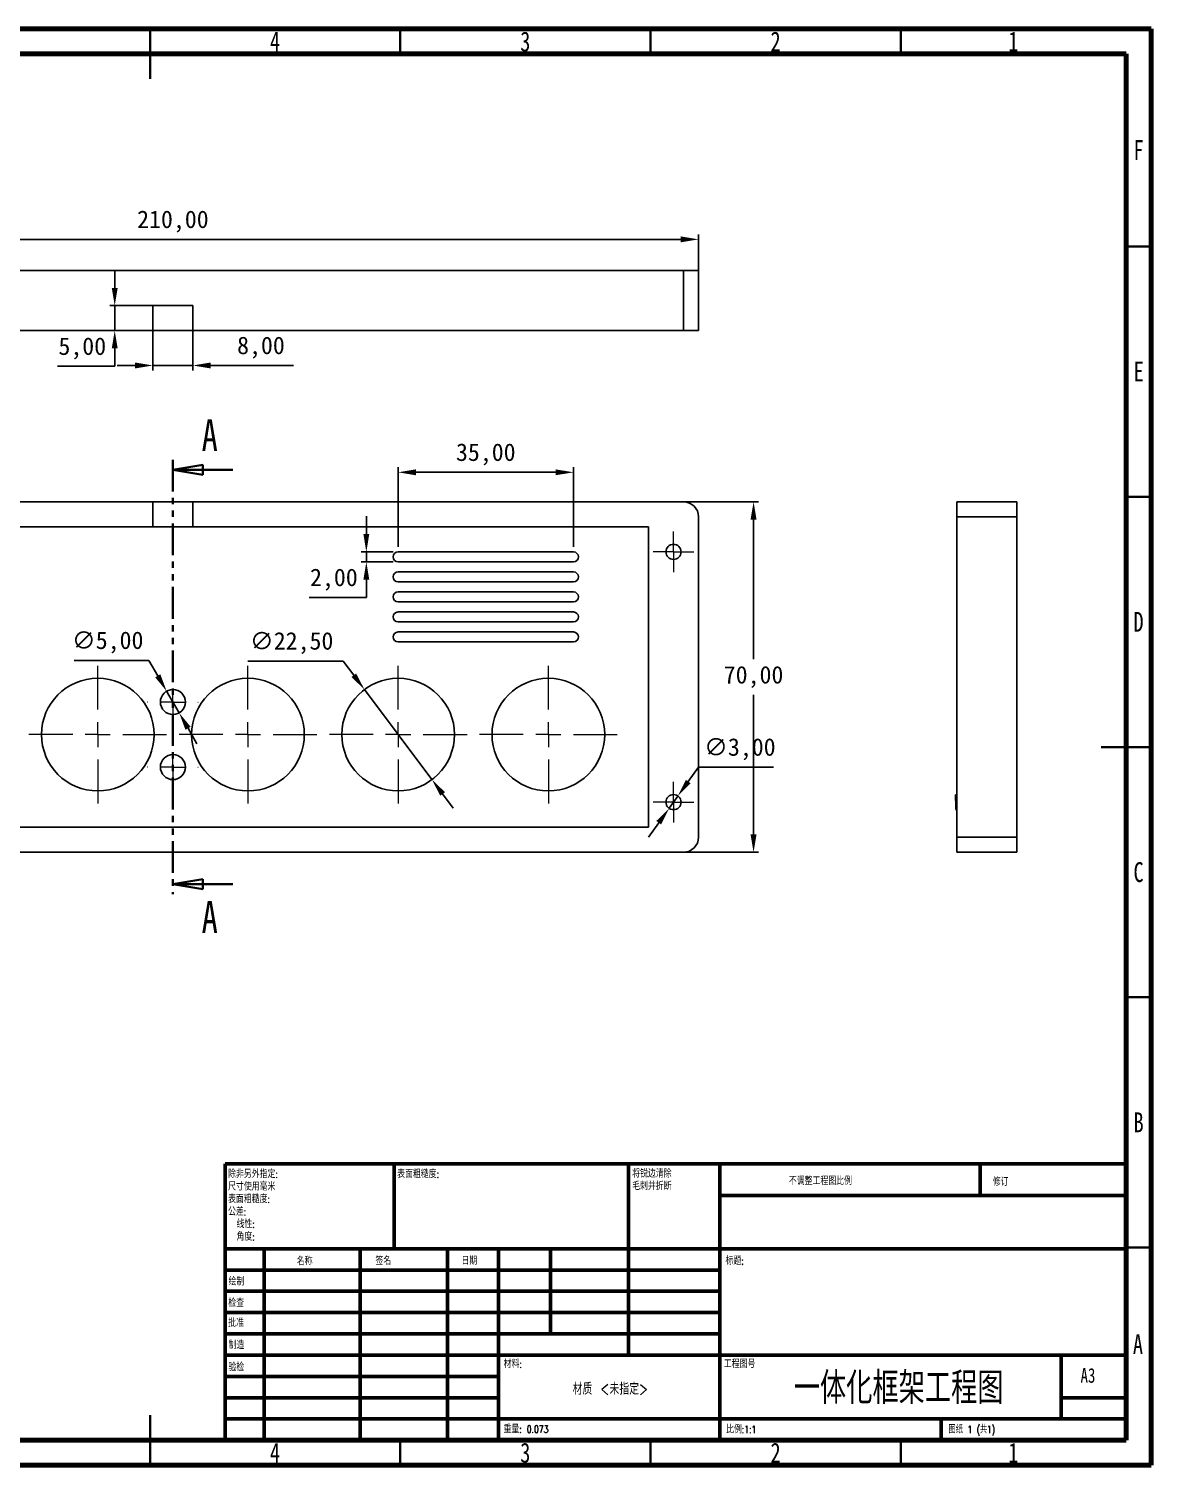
# Model space of a CAD drawing. Header units: millimetres. Extents: x 15 to 415, y 5 to 292.
# Drawn here: x 190.8 to 415, y 5 to 292 of the extents above; entities that cross this region are included whole.
import ezdxf

# ---------------------------------------------------------------- set-up
doc = ezdxf.new("R2010")
doc.units = ezdxf.units.MM
doc.header["$PDSIZE"] = -1
doc.linetypes.add('PHANTOM', pattern=[12.7, 6.35, -1.27, 1.27, -1.27, 1.27, -1.27])
doc.styles.add('SLDTEXTSTYLE0', font='TXT', dxfattribs={"width": 0.75})
doc.styles.add('SLDTEXTSTYLE1', font='TXT', dxfattribs={"width": 0.75, "bigfont": 'bigfont'})
doc.styles.add('SLDTEXTSTYLE2', font='TXT', dxfattribs={"width": 0.694444, "bigfont": 'bigfont'})
doc.dimstyles.new('ISO-25', dxfattribs={"dimtxt": 2.5, "dimasz": 2.5, "dimexe": 1.25, "dimexo": 0.625, "dimtad": 1, "dimtxsty": 'Standard', "dimcen": 2.5, "dimadec": 0, "dimazin": 0, "dimtfac": 1, "dimtmove": 0, "dimatfit": 3, "dimfxl": 0, "dimarcsym": 0})

# ---------------------------------------------------------------- blocks, each defined once
blk = doc.blocks.new('SW_NOTE_0')
at = {"color": 0, "linetype": 'Continuous', "lineweight": 0, "char_height": 1.5, "attachment_point": 1, "style": 'SLDTEXTSTYLE1'}
for s, insert in [('\\M+18F9C\\M+194F1另\\M+18A4F\\M+18E77\\M+192E8:', (0, 1.93)), ('\\M+18EDA\\M+190A1\\M+18E67\\M+19770\\M+19F7C\\M+195C4', (0, -0.57)), ('\\M+1955C\\M+196CA\\M+19165糙\\M+19378:', (0, -3.07)), ('\\M+18CF6\\M+18DB7:', (0, -5.57)), ('线\\M+190AB:', (1.69, -8.07)), ('\\M+18A70\\M+19378:', (1.69, -10.57))]:
    blk.add_mtext(s, dxfattribs=dict(at, insert=insert))
blk = doc.blocks.new('SW_NOTE_1')
at = {"color": 0, "linetype": 'Continuous', "lineweight": 0, "char_height": 1.5, "attachment_point": 1, "style": 'SLDTEXTSTYLE1'}
for s, insert in [('\\M+18FAB锐边\\M+190B4\\M+18F9C', (0, 1.93)), ('\\M+196D1\\M+18E68\\M+19BF3\\M+190DC\\M+19266', (0, -0.57))]:
    blk.add_mtext(s, dxfattribs=dict(at, insert=insert))
blk = doc.blocks.new('SW_CENTERMARKSYMBOL_0')
at = {"color": 0, "linetype": 'Continuous', "lineweight": 0}
for p, q in [((0, 2.5), (0, 4.05)), ((-2.5, 0), (-4.05, 0)), ((0, 0), (-2.5, 0)), ((0, 0), (0, 2.5)), ((0, 0), (0, -2.5)), ((0, 0), (2.5, 0)), ((2.5, 0), (4.05, 0)), ((0, -2.5), (0, -4.05))]:
    blk.add_line(p, q, dxfattribs=at)
blk = doc.blocks.new('SW_CENTERMARKSYMBOL_2')
at = {"color": 0, "linetype": 'Continuous', "lineweight": 0}
for p, q in [((0, 2.5), (0, 4.05)), ((-2.5, 0), (-4.05, 0)), ((0, 0), (-2.5, 0)), ((0, 0), (0, 2.5)), ((0, 0), (0, -2.5)), ((0, 0), (2.5, 0)), ((2.5, 0), (4.05, 0)), ((0, -2.5), (0, -4.05))]:
    blk.add_line(p, q, dxfattribs=at)
blk = doc.blocks.new('SW_CENTERMARKSYMBOL_4')
at = {"color": 0, "linetype": 'Continuous', "lineweight": 0}
for p, q in [((0, 5), (0, 13.75)), ((-5, 0), (-13.75, 0)), ((0, 0), (-2.5, 0)), ((0, 0), (0, 2.5)), ((0, 0), (0, -2.5)), ((0, 0), (2.5, 0)), ((5, 0), (13.75, 0)), ((0, -5), (0, -13.75))]:
    blk.add_line(p, q, dxfattribs=at)
blk = doc.blocks.new('SW_CENTERMARKSYMBOL_5')
at = {"color": 0, "linetype": 'Continuous', "lineweight": 0}
for p, q in [((0, 5), (0, 5.05)), ((-5, 0), (-5.05, 0)), ((0, 0), (-2.5, 0)), ((0, 0), (0, 2.5)), ((0, 0), (0, -2.5)), ((0, 0), (2.5, 0)), ((5, 0), (5.05, 0)), ((0, -5), (0, -5.05))]:
    blk.add_line(p, q, dxfattribs=at)
blk = doc.blocks.new('SW_CENTERMARKSYMBOL_8')
at = {"color": 0, "linetype": 'Continuous', "lineweight": 0}
for p, q in [((0, 5), (0, 5.05)), ((-5, 0), (-5.05, 0)), ((0, 0), (-2.5, 0)), ((0, 0), (0, 2.5)), ((0, 0), (0, -2.5)), ((0, 0), (2.5, 0)), ((5, 0), (5.05, 0)), ((0, -5), (0, -5.05))]:
    blk.add_line(p, q, dxfattribs=at)
blk = doc.blocks.new('SW_CENTERMARKSYMBOL_9')
at = {"color": 0, "linetype": 'Continuous', "lineweight": 0}
for p, q in [((0, 5), (0, 13.75)), ((-5, 0), (-13.75, 0)), ((0, 0), (-2.5, 0)), ((0, 0), (0, 2.5)), ((0, 0), (0, -2.5)), ((0, 0), (2.5, 0)), ((5, 0), (13.75, 0)), ((0, -5), (0, -13.75))]:
    blk.add_line(p, q, dxfattribs=at)
blk = doc.blocks.new('SW_CENTERMARKSYMBOL_10')
at = {"color": 0, "linetype": 'Continuous', "lineweight": 0}
for p, q in [((0, 5), (0, 13.75)), ((-5, 0), (-13.75, 0)), ((0, 0), (-2.5, 0)), ((0, 0), (0, 2.5)), ((0, 0), (0, -2.5)), ((0, 0), (2.5, 0)), ((5, 0), (13.75, 0)), ((0, -5), (0, -13.75))]:
    blk.add_line(p, q, dxfattribs=at)
blk = doc.blocks.new('SW_CENTERMARKSYMBOL_11')
at = {"color": 0, "linetype": 'Continuous', "lineweight": 0}
for p, q in [((0, 5), (0, 13.75)), ((-5, 0), (-13.75, 0)), ((0, 0), (-2.5, 0)), ((0, 0), (0, 2.5)), ((0, 0), (0, -2.5)), ((0, 0), (2.5, 0)), ((5, 0), (13.75, 0)), ((0, -5), (0, -13.75))]:
    blk.add_line(p, q, dxfattribs=at)
blk = doc.blocks.new('_CLOSED')
at = {"color": 0, "linetype": 'ByBlock', "lineweight": -2}
for p, q in [((-1, 0.166667), (0, 0)), ((-1, 0.166667), (-1, -0.166667)), ((0, 0), (-1, -0.166667)), ((0, 0), (-1, 0))]:
    blk.add_line(p, q, dxfattribs=at)
blk = doc.blocks.new('*D18')
at = {"color": 0, "lineweight": -2, "transparency": 16777216}
for p, q in [((114.57, 238.68), (114.57, 250.92)), ((118.13, 249.92), (321.01, 249.92)), ((324.57, 238.68), (324.57, 250.92))]:
    blk.add_line(p, q, dxfattribs=at)
at = {"color": 0, "transparency": 16777216}
for points in [[(118.13, 250.51), (118.13, 249.33), (114.57, 249.92)], [(321.01, 250.51), (321.01, 249.33), (324.57, 249.92)]]:
    blk.add_solid(points, dxfattribs=at)
at = {"layer": 'Defpoints', "color": 0, "transparency": 16777216}
for p in [(324.57, 249.92), (114.57, 237.68), (324.57, 237.68)]:
    blk.add_point(p, dxfattribs=at)
at = {"color": 0, "transparency": 16777216, "insert": (219.57, 253.48), "char_height": 3.5, "attachment_point": 5}
blk.add_mtext('210,00', dxfattribs=at)
blk = doc.blocks.new('*D19')
at = {"color": 0, "lineweight": -2, "transparency": 16777216}
for p, q in [((218.57, 243.68), (105.8, 243.68)), ((106.8, 240.12), (106.8, 235.23)), ((218.57, 231.68), (105.8, 231.68)), ((106.8, 231.68), (106.8, 228.12)), ((106.8, 228.12), (93.03, 228.12))]:
    blk.add_line(p, q, dxfattribs=at)
at = {"color": 0, "transparency": 16777216}
for points in [[(106.21, 240.12), (107.39, 240.12), (106.8, 243.68)], [(106.21, 235.23), (107.39, 235.23), (106.8, 231.68)]]:
    blk.add_solid(points, dxfattribs=at)
at = {"layer": 'Defpoints', "color": 0, "transparency": 16777216}
for p in [(219.57, 243.68), (106.8, 231.68), (219.57, 231.68)]:
    blk.add_point(p, dxfattribs=at)
at = {"color": 0, "transparency": 16777216, "insert": (99.15, 231.69), "char_height": 3.5, "attachment_point": 5}
blk.add_mtext('12,00', dxfattribs=at)
blk = doc.blocks.new('*D20')
at = {"color": 0, "lineweight": -2, "transparency": 16777216}
for p, q in [((273.57, 197.48), (336.56, 197.48)), ((335.56, 193.93), (335.56, 166.05)), ((335.56, 131.04), (335.56, 158.92)), ((273.57, 127.48), (336.56, 127.48))]:
    blk.add_line(p, q, dxfattribs=at)
at = {"color": 0, "transparency": 16777216}
for points in [[(334.96, 193.93), (336.15, 193.93), (335.56, 197.48)], [(334.96, 131.04), (336.15, 131.04), (335.56, 127.48)]]:
    blk.add_solid(points, dxfattribs=at)
at = {"layer": 'Defpoints', "color": 0, "transparency": 16777216}
for p in [(272.57, 197.48), (272.57, 127.48), (335.56, 127.48)]:
    blk.add_point(p, dxfattribs=at)
at = {"color": 0, "transparency": 16777216, "insert": (335.56, 162.48), "char_height": 3.5, "attachment_point": 5}
blk.add_mtext('70,00', dxfattribs=at)
blk = doc.blocks.new('*D21')
at = {"color": 0, "lineweight": -2, "transparency": 16777216}
for p, q in [((234.54, 165.68), (253.57, 165.68)), ((253.57, 165.68), (255.7, 162.84)), ((271.31, 141.98), (257.83, 159.99)), ((273.44, 139.13), (275.57, 136.28))]:
    blk.add_line(p, q, dxfattribs=at)
at = {"color": 0, "transparency": 16777216}
for points in [[(256.17, 163.19), (255.22, 162.48), (257.83, 159.99)], [(273.92, 139.48), (272.97, 138.77), (271.31, 141.98)]]:
    blk.add_solid(points, dxfattribs=at)
at = {"layer": 'Defpoints', "color": 0, "transparency": 16777216}
for p in [(257.83, 159.99), (271.31, 141.98)]:
    blk.add_point(p, dxfattribs=at)
at = {"color": 0, "transparency": 16777216, "insert": (243.29, 169.25), "char_height": 3.5, "attachment_point": 5}
blk.add_mtext('∅22,50', dxfattribs=at)
blk = doc.blocks.new('*D22')
at = {"color": 0, "lineweight": -2, "transparency": 16777216}
for p, q in [((258.21, 191.04), (258.21, 194.59)), ((263.57, 187.48), (257.21, 187.48)), ((258.21, 187.48), (258.21, 185.48)), ((263.57, 185.48), (257.21, 185.48)), ((258.21, 181.93), (258.21, 178.37)), ((258.21, 178.37), (246.77, 178.37))]:
    blk.add_line(p, q, dxfattribs=at)
at = {"color": 0, "transparency": 16777216}
for points in [[(257.62, 191.04), (258.8, 191.04), (258.21, 187.48)], [(257.62, 181.93), (258.8, 181.93), (258.21, 185.48)]]:
    blk.add_solid(points, dxfattribs=at)
at = {"layer": 'Defpoints', "color": 0, "transparency": 16777216}
for p in [(264.57, 187.48), (258.21, 185.48), (264.57, 185.48)]:
    blk.add_point(p, dxfattribs=at)
at = {"color": 0, "transparency": 16777216, "insert": (251.73, 181.94), "char_height": 3.5, "attachment_point": 5}
blk.add_mtext('2,00', dxfattribs=at)
blk = doc.blocks.new('*D23')
at = {"color": 0, "lineweight": -2, "transparency": 16777216}
for p, q in [((264.57, 188.48), (264.57, 204.38)), ((299.57, 188.48), (299.57, 204.38)), ((268.13, 203.38), (296.01, 203.38))]:
    blk.add_line(p, q, dxfattribs=at)
at = {"color": 0, "transparency": 16777216}
for points in [[(268.13, 203.97), (268.13, 202.79), (264.57, 203.38)], [(296.01, 203.97), (296.01, 202.79), (299.57, 203.38)]]:
    blk.add_solid(points, dxfattribs=at)
at = {"layer": 'Defpoints', "color": 0, "transparency": 16777216}
for p in [(299.57, 203.38), (264.57, 187.48), (299.57, 187.48)]:
    blk.add_point(p, dxfattribs=at)
at = {"color": 0, "transparency": 16777216, "insert": (282.07, 206.95), "char_height": 3.5, "attachment_point": 5}
blk.add_mtext('35,00', dxfattribs=at)
blk = doc.blocks.new('*D25')
at = {"color": 0, "lineweight": -2, "transparency": 16777216}
for p, q in [((207.95, 240.23), (207.95, 243.79)), ((218.57, 236.68), (206.95, 236.68)), ((207.95, 236.68), (207.95, 231.68)), ((218.57, 231.68), (206.95, 231.68)), ((207.95, 228.12), (207.95, 224.57)), ((207.95, 224.57), (196.51, 224.57))]:
    blk.add_line(p, q, dxfattribs=at)
at = {"color": 0, "transparency": 16777216}
for points in [[(207.36, 240.23), (208.54, 240.23), (207.95, 236.68)], [(207.36, 228.12), (208.54, 228.12), (207.95, 231.68)]]:
    blk.add_solid(points, dxfattribs=at)
at = {"layer": 'Defpoints', "color": 0, "transparency": 16777216}
for p in [(219.57, 236.68), (207.95, 231.68), (219.57, 231.68)]:
    blk.add_point(p, dxfattribs=at)
at = {"color": 0, "transparency": 16777216, "insert": (201.47, 228.13), "char_height": 3.5, "attachment_point": 5}
blk.add_mtext('5,00', dxfattribs=at)
blk = doc.blocks.new('*D26')
at = {"color": 0, "lineweight": -2, "transparency": 16777216}
for p, q in [((215.57, 233.18), (215.57, 223.72)), ((223.57, 233.18), (223.57, 223.72)), ((212.01, 224.72), (208.46, 224.72)), ((215.57, 224.72), (223.57, 224.72)), ((227.13, 224.72), (243.65, 224.72))]:
    blk.add_line(p, q, dxfattribs=at)
at = {"color": 0, "transparency": 16777216}
for points in [[(212.01, 225.32), (212.01, 224.13), (215.57, 224.72)], [(227.13, 225.32), (227.13, 224.13), (223.57, 224.72)]]:
    blk.add_solid(points, dxfattribs=at)
at = {"layer": 'Defpoints', "color": 0, "transparency": 16777216}
for p in [(215.57, 234.18), (223.57, 234.18), (223.57, 224.72)]:
    blk.add_point(p, dxfattribs=at)
at = {"color": 0, "transparency": 16777216, "insert": (237.16, 228.29), "char_height": 3.5, "attachment_point": 5}
blk.add_mtext('8,00', dxfattribs=at)
blk = doc.blocks.new('*D29')
at = {"color": 0, "lineweight": -2, "transparency": 16777216}
for p, q in [((199.83, 165.81), (214.77, 165.81)), ((214.77, 165.81), (216.55, 162.73)), ((220.82, 155.32), (218.32, 159.65)), ((222.59, 152.24), (224.37, 149.16))]:
    blk.add_line(p, q, dxfattribs=at)
at = {"color": 0, "transparency": 16777216}
for points in [[(217.06, 163.03), (216.03, 162.43), (218.32, 159.65)], [(223.11, 152.53), (222.08, 151.94), (220.82, 155.32)]]:
    blk.add_solid(points, dxfattribs=at)
at = {"layer": 'Defpoints', "color": 0, "transparency": 16777216}
for p in [(218.32, 159.65), (220.82, 155.32)]:
    blk.add_point(p, dxfattribs=at)
at = {"color": 0, "transparency": 16777216, "insert": (206.54, 169.38), "char_height": 3.5, "attachment_point": 5}
blk.add_mtext('∅5,00', dxfattribs=at)
blk = doc.blocks.new('*D30')
at = {"color": 0, "lineweight": -2, "transparency": 16777216}
for p, q in [((324.59, 144.48), (322.52, 141.59)), ((339.53, 144.48), (324.59, 144.48)), ((318.7, 136.26), (320.44, 138.7)), ((316.62, 133.37), (314.55, 130.48))]:
    blk.add_line(p, q, dxfattribs=at)
at = {"color": 0, "transparency": 16777216}
for points in [[(322.03, 141.94), (323, 141.25), (320.44, 138.7)], [(316.14, 133.72), (317.11, 133.03), (318.7, 136.26)]]:
    blk.add_solid(points, dxfattribs=at)
at = {"layer": 'Defpoints', "color": 0, "transparency": 16777216}
for p in [(320.44, 138.7), (318.7, 136.26)]:
    blk.add_point(p, dxfattribs=at)
at = {"color": 0, "transparency": 16777216, "insert": (332.82, 148.05), "char_height": 3.5, "attachment_point": 5}
blk.add_mtext('∅3,00', dxfattribs=at)

msp = doc.modelspace()

# ---------------------------------------------------------------- linework, layer by layer
at = {"color": 7, "linetype": 'Continuous', "lineweight": 70}
for p, q in [((15, 292), (415, 292)), ((415, 292), (415, 5)), ((20, 287), (410, 287)), ((410, 287), (410, 10)), ((410, 10), (20, 10)), ((415, 5), (15, 5))]:
    msp.add_line(p, q, dxfattribs=at)
at = {"color": 7, "linetype": 'Continuous', "lineweight": 35}
for p, q in [((215, 292), (215, 282)), ((215, 287), (215, 292)), ((265, 287), (265, 292)), ((315, 287), (315, 292)), ((365, 287), (365, 292)), ((410, 248.5), (415, 248.5)), ((231.57, 203.883), (219.57, 203.883)), ((410, 198.5), (415, 198.5)), ((415, 148.5), (405, 148.5)), ((410, 148.5), (415, 148.5)), ((231.57, 121.083), (219.57, 121.083)), ((410, 98.5), (415, 98.5)), ((410, 48.5), (415, 48.5)), ((215, 5), (215, 15)), ((215, 10), (215, 5)), ((265, 10), (265, 5)), ((315, 10), (315, 5)), ((365, 10), (365, 5))]:
    msp.add_line(p, q, dxfattribs=at)
at = {"color": 7, "linetype": 'Continuous', "lineweight": 25}
for p, q in [((117.57, 243.678), (321.57, 243.678)), ((321.57, 231.678), (321.57, 243.678)), ((321.57, 243.678), (324.57, 243.678)), ((324.57, 243.678), (324.57, 231.678)), ((223.57, 236.678), (215.57, 236.678)), ((215.57, 236.678), (215.57, 231.678)), ((223.57, 231.678), (223.57, 236.678)), ((117.57, 231.678), (215.57, 231.678)), ((223.57, 231.678), (215.57, 231.678)), ((223.57, 231.678), (321.57, 231.678)), ((324.57, 231.678), (321.57, 231.678)), ((117.57, 197.483), (215.57, 197.483)), ((215.57, 192.483), (215.57, 197.483)), ((223.57, 197.483), (215.57, 197.483)), ((223.57, 192.483), (223.57, 197.483)), ((223.57, 197.483), (321.57, 197.483)), ((376.156, 194.483), (376.156, 197.483)), ((376.156, 197.483), (388.156, 197.483)), ((388.156, 197.483), (388.156, 194.483)), ((124.57, 192.483), (215.57, 192.483)), ((223.57, 192.483), (215.57, 192.483)), ((223.57, 192.483), (314.57, 192.483)), ((314.57, 192.483), (314.57, 132.483)), ((324.57, 194.483), (324.57, 130.483)), ((388.156, 194.483), (376.156, 194.483)), ((376.156, 194.483), (376.156, 130.483)), ((388.156, 194.483), (388.156, 130.483)), ((264.57, 187.483), (299.57, 187.483)), ((318.192, 187.483), (318.02, 187.483)), ((299.57, 185.483), (264.57, 185.483)), ((264.57, 183.483), (299.57, 183.483)), ((299.57, 181.483), (264.57, 181.483)), ((264.57, 179.483), (299.57, 179.483)), ((299.57, 177.483), (264.57, 177.483)), ((264.57, 175.483), (299.57, 175.483)), ((299.57, 173.483), (264.57, 173.483)), ((264.57, 171.483), (299.57, 171.483)), ((299.57, 169.483), (264.57, 169.483)), ((375.879, 138.947), (376.156, 138.947)), ((318.192, 137.483), (318.02, 137.483)), ((376.02, 135.933), (376.156, 135.933)), ((314.57, 132.483), (124.57, 132.483)), ((376.156, 127.483), (376.156, 130.483)), ((376.156, 130.483), (388.156, 130.483)), ((388.156, 130.483), (388.156, 127.483)), ((321.57, 127.483), (117.57, 127.483)), ((388.156, 127.483), (376.156, 127.483))]:
    msp.add_line(p, q, dxfattribs=at)
at = {"color": 7, "linetype": 'PHANTOM', "lineweight": 35}
msp.add_line((219.57, 205.883), (219.57, 119.083), dxfattribs=at)
at = {"color": 7, "linetype": 'Continuous', "lineweight": 50}
for p, q in [((230, 65.25), (410, 65.25)), ((230, 65.25), (230, 10)), ((263.8, 48.25), (263.8, 65.25)), ((310.6, 65.25), (310.6, 27)), ((328.8, 65.25), (328.8, 10)), ((380.8, 58.875), (380.8, 65.25)), ((410, 58.875), (328.8, 58.875)), ((410, 48.25), (230, 48.25)), ((237.8, 48.25), (237.8, 10)), ((256.991, 48.25), (256.991, 10)), ((274.399, 48.25), (274.399, 10)), ((284.6, 10), (284.6, 48.25)), ((295, 31.25), (295, 48.25)), ((328.8, 44), (230, 44)), ((328.8, 39.75), (230, 39.75)), ((328.8, 35.5), (230, 35.5)), ((328.8, 31.25), (230, 31.25)), ((284.6, 27), (230, 27)), ((284.6, 27), (410, 27)), ((397, 14.25), (397, 27)), ((284.6, 22.75), (230, 22.75)), ((284.6, 18.5), (230, 18.5)), ((410, 18.5), (397, 18.5)), ((230, 14.25), (410, 14.25)), ((373, 10), (373, 14.25))]:
    msp.add_line(p, q, dxfattribs=at)
for centre in [(319.57, 187.483), (319.57, 137.483)]:
    msp.add_circle(centre, 1.5)
at = {"color": 7, "linetype": 'Continuous', "lineweight": 25}
for centre, radius in [((204.57, 150.983), 11.25), ((234.57, 150.983), 11.25), ((264.57, 150.983), 11.25), ((294.57, 150.983), 11.25), ((219.57, 157.483), 2.5), ((219.57, 144.483), 2.5)]:
    msp.add_circle(centre, radius, dxfattribs=at)
for centre, radius, start, end in [((321.57, 194.483), 3, 0, 90), ((264.57, 186.483), 1, 90, 270), ((299.57, 186.483), 1, 270, 90), ((264.57, 182.483), 1, 90, 270), ((299.57, 182.483), 1, 270, 90), ((264.57, 178.483), 1, 90, 270), ((299.57, 178.483), 1, 270, 90), ((264.57, 174.483), 1, 90, 270), ((299.57, 174.483), 1, 270, 90), ((264.57, 170.483), 1, 90, 270), ((299.57, 170.483), 1, 270, 90), ((321.57, 130.483), 3, 270, 0)]:
    msp.add_arc(centre, radius, start, end, dxfattribs=at)
for points, knots in [([(376.02, 135.939), (376.019, 135.937), (376.013, 135.912), (376.002, 136.007), (375.988, 136.224), (375.972, 136.575), (375.955, 137.011), (375.94, 137.49), (375.926, 137.968), (375.909, 138.401), (375.893, 138.753), (375.883, 138.883), (375.879, 138.947)], [0, 0, 0, 0, 0.0111018, 0.1225544, 0.2296755, 0.340388, 0.4526916, 0.5612143, 0.6699172, 0.7822524, 0.8928372, 1, 1, 1, 1]), ([(376.035, 136.002), (376.035, 135.999), (376.031, 135.946), (376.027, 135.947), (376.023, 135.949)], [0, 0, 0, 0, 0.0419251, 1, 1, 1, 1])]:
    msp.add_open_spline(points, degree=3, knots=knots, dxfattribs=at)

# ---------------------------------------------------------------- block references
at = {"color": 7, "linetype": 'Continuous', "lineweight": 35, "xscale": 6, "yscale": 6, "rotation": 180.0000000000004}
for p in [(219.57, 203.883), (219.57, 121.083)]:
    msp.add_blockref('_CLOSED', p, dxfattribs=at)
at = {"color": 7, "linetype": 'Continuous', "lineweight": 0}
for name, p in [('SW_CENTERMARKSYMBOL_0', (319.57, 187.483)), ('SW_CENTERMARKSYMBOL_11', (204.57, 150.983)), ('SW_CENTERMARKSYMBOL_10', (234.57, 150.983)), ('SW_CENTERMARKSYMBOL_9', (264.57, 150.983)), ('SW_CENTERMARKSYMBOL_4', (294.57, 150.983)), ('SW_CENTERMARKSYMBOL_5', (219.57, 157.483)), ('SW_CENTERMARKSYMBOL_8', (219.57, 144.483)), ('SW_CENTERMARKSYMBOL_2', (319.57, 137.483)), ('SW_NOTE_0', (230.594, 61.987)), ('SW_NOTE_1', (311.309, 62.069))]:
    msp.add_blockref(name, p, dxfattribs=at)

# ---------------------------------------------------------------- texts
for s, insert, char_height, attachment_point, style in [('4', (239.96, 291.434), 3.969, 2, 'SLDTEXTSTYLE0'), ('3', (289.96, 291.434), 3.969, 2, 'SLDTEXTSTYLE0'), ('2', (339.96, 291.434), 3.969, 2, 'SLDTEXTSTYLE0'), ('1', (387.46, 291.434), 3.969, 2, 'SLDTEXTSTYLE0'), ('F', (412.458, 269.745), 3.969, 2, 'SLDTEXTSTYLE0'), ('E', (412.508, 225.495), 3.969, 2, 'SLDTEXTSTYLE0'), ('D', (412.453, 175.495), 3.969, 2, 'SLDTEXTSTYLE0'), ('C', (412.459, 125.495), 3.969, 2, 'SLDTEXTSTYLE0'), ('B', (412.471, 75.495), 3.969, 2, 'SLDTEXTSTYLE0'), ('\\M+1955C\\M+196CA\\M+19165糙\\M+19378:', (264.371, 63.919), 1.5, 1, 'SLDTEXTSTYLE1'), ('\\M+19573调\\M+190AE\\M+18D48\\M+192F6图\\M+194E4\\M+197E1', (342.615, 62.533), 1.5, 1, 'SLDTEXTSTYLE1'), ('\\M+18F43订', (383.328, 62.335), 1.5, 1, 'SLDTEXTSTYLE1'), ('\\M+196BC\\M+18FCC', (244.322, 46.501), 1.5, 1, 'SLDTEXTSTYLE1'), ('签\\M+196BC', (260.034, 46.562), 1.5, 1, 'SLDTEXTSTYLE1'), ('\\M+193FA\\M+18AFA', (277.215, 46.576), 1.5, 1, 'SLDTEXTSTYLE1'), ('标题:', (329.956, 46.576), 1.5, 1, 'SLDTEXTSTYLE1'), ('绘\\M+190A7', (230.685, 42.43), 1.5, 1, 'SLDTEXTSTYLE1'), ('检查', (230.624, 38.154), 1.5, 1, 'SLDTEXTSTYLE1'), ('\\M+194E1\\M+18F79', (230.622, 34.177), 1.5, 1, 'SLDTEXTSTYLE1'), ('\\M+190A7\\M+191A2', (230.682, 29.734), 1.5, 1, 'SLDTEXTSTYLE1'), ('A', (412.34, 31.184), 3.969, 2, 'SLDTEXTSTYLE0'), ('\\M+18DDE\\M+197BF:', (285.646, 25.986), 1.5, 1, 'SLDTEXTSTYLE1'), ('\\M+18D48\\M+192F6图\\M+18D86', (329.629, 25.986), 1.5, 1, 'SLDTEXTSTYLE1'), ('验检', (230.677, 25.35), 1.5, 1, 'SLDTEXTSTYLE1'), ('\\M+188EA\\M+191CC\\M+189BB\\M+19E79\\M+189CB\\M+18D48\\M+192F6图', (364.538, 23.607), 6.35, 2, 'SLDTEXTSTYLE1'), ('A3', (400.871, 24.406), 2.9104, 1, 'SLDTEXTSTYLE0'), ('\\M+18DDE质 <\\M+196A2\\M+18E77\\M+192E8>', (306.966, 21.486), 2.38125, 2, 'SLDTEXTSTYLE1'), ('\\M+18F64\\M+197CA: 0.073', (285.618, 12.949), 1.4986, 1, 'SLDTEXTSTYLE1'), ('\\M+194E4\\M+197E1:1:1', (330.074, 12.9), 1.5, 1, 'SLDTEXTSTYLE1'), ('图纸 1 (\\M+18BA41)', (374.478, 12.9), 1.5, 1, 'SLDTEXTSTYLE2'), ('4', (239.96, 9.495), 3.969, 2, 'SLDTEXTSTYLE0'), ('3', (289.96, 9.495), 3.969, 2, 'SLDTEXTSTYLE0'), ('2', (339.96, 9.495), 3.969, 2, 'SLDTEXTSTYLE0'), ('1', (387.46, 9.495), 3.969, 2, 'SLDTEXTSTYLE0')]:
    msp.add_mtext(s, dxfattribs=dict(at, insert=insert, char_height=char_height, attachment_point=attachment_point, style=style))
at = {"color": 7, "linetype": 'Continuous', "char_height": 6.35, "attachment_point": 1, "style": 'SLDTEXTSTYLE0'}
for insert in [(225.308, 213.971), (225.308, 117.723)]:
    msp.add_mtext('A', dxfattribs=dict(at, insert=insert))

# ---------------------------------------------------------------- dimensions: what is measured, and where the dimension line sits
for base, p1, p2, picture, middle in [((324.57, 249.918), (114.57, 237.678), (324.57, 237.678), '*D18', (219.57, 253.483)), ((223.57, 224.724), (215.57, 234.178), (223.57, 234.178), '*D26', (237.164, 228.29)), ((299.57, 203.381), (264.57, 187.483), (299.57, 187.483), '*D23', (282.07, 206.947))]:
    dim = msp.add_linear_dim(base=base, p1=p1, p2=p2, dimstyle='ISO-25', override={"dimtxt": 3.5, "dimasz": 3.556, "dimexe": 1, "dimexo": 1, "dimgap": 1.524, "dimtih": 1, "dimtoh": 1, "dimzin": 0, "dimadec": 2, "dimtzin": 0})
    dim.commit()
    dim.dimension.update_dxf_attribs({"geometry": picture, "text_midpoint": middle})
for base, p1, p2, picture, middle in [((106.801, 231.678), (219.57, 243.678), (219.57, 231.678), '*D19', (99.152, 231.688)), ((207.949, 231.678), (219.57, 236.678), (219.57, 231.678), '*D25', (201.467, 228.132)), ((335.556, 127.483), (272.57, 197.483), (272.57, 127.483), '*D20', (335.556, 162.483)), ((258.21, 185.483), (264.57, 187.483), (264.57, 185.483), '*D22', (251.728, 181.936))]:
    dim = msp.add_linear_dim(base=base, p1=p1, p2=p2, angle=90, dimstyle='ISO-25', override={"dimtxt": 3.5, "dimasz": 3.556, "dimexe": 1, "dimexo": 1, "dimgap": 1.524, "dimtih": 1, "dimtoh": 1, "dimzin": 0, "dimadec": 2, "dimtzin": 0})
    dim.commit()
    dim.dimension.update_dxf_attribs({"geometry": picture, "text_midpoint": middle})
for p1, p2, picture, middle in [((220.819, 155.317), (218.321, 159.649), '*D29', (206.537, 165.81)), ((271.311, 141.976), (257.829, 159.99), '*D21', (243.294, 165.684)), ((318.696, 136.264), (320.444, 138.702), '*D30', (332.82, 144.482))]:
    dim = msp.add_diameter_dim_2p(p1=p1, p2=p2, dimstyle='ISO-25', override={"dimtxt": 3.5, "dimasz": 3.556, "dimexe": 1, "dimexo": 1, "dimgap": 1.524, "dimtih": 1, "dimtoh": 1, "dimzin": 0, "dimadec": 2, "dimtzin": 0})
    dim.commit()
    dim.dimension.update_dxf_attribs({"geometry": picture, "text_midpoint": middle, "dimtype": 163})

doc.saveas('drawing.dxf')
